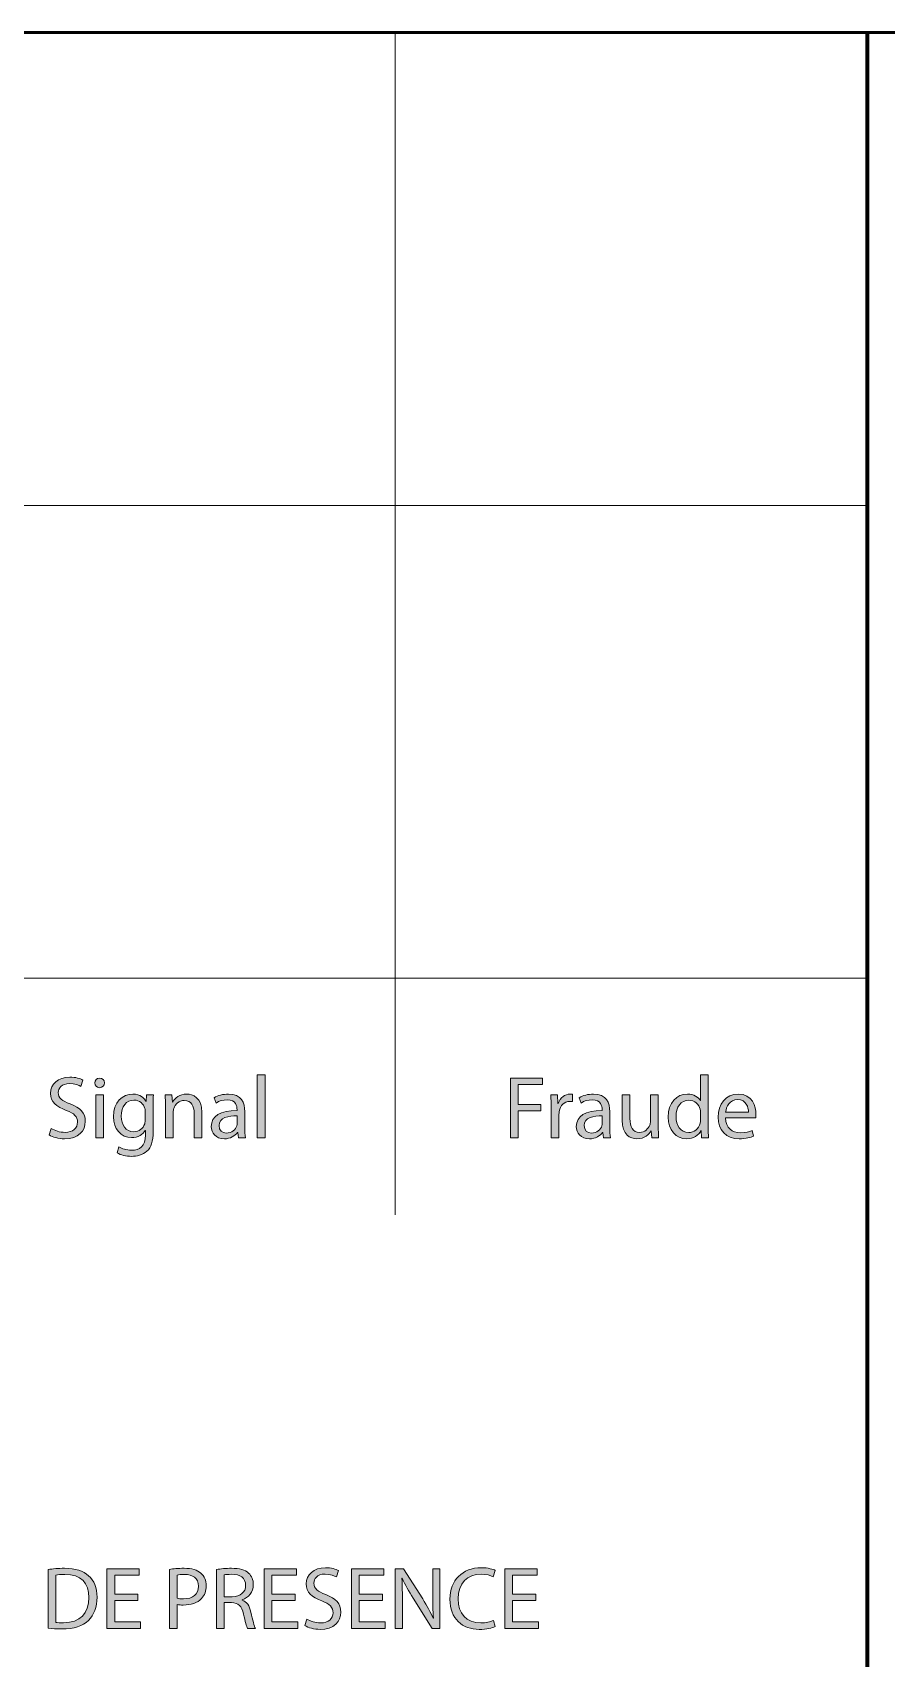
# Model space of a CAD drawing. Header units: inches. Extents: x 0 to 360, y -268 to 0.
# Drawn here: x 190.7 to 219.6, y -195 to -140 of the extents above; entities that cross this region are included whole.
import ezdxf

# ---------------------------------------------------------------- set-up
doc = ezdxf.new("R2010")
doc.units = ezdxf.units.IN
doc.header["$MEASUREMENT"] = 0
doc.linetypes.add('AI-Linetype-7', pattern=[8.519513, 4.259756, -4.259756])
doc.layers.add('Layer 1', color=7, linetype='Continuous')

# ---------------------------------------------------------------- blocks, each defined once
blk = doc.blocks.new('block 19')
at = {"layer": 'Layer 1', "color": 250, "linetype": 'AI-Linetype-7', "lineweight": 9}
blk.add_lwpolyline([(121.377, -140), (340.754, -140)], dxfattribs=at)
blk = doc.blocks.new('block 18')
at = {"layer": 'Layer 1'}
blk.add_blockref('block 19', (0, 0), dxfattribs=at)
blk = doc.blocks.new('block 29')
at = {"layer": 'Layer 1'}
h = blk.add_hatch(color=250, dxfattribs=at)
h.dxf.hatch_style = 2
edge = h.paths.add_edge_path()
edge.add_spline(control_points=[(191.367, -177.082), (191.484, -177.157), (191.652, -177.214), (191.832, -177.214), (192.099, -177.214), (192.255, -177.073), (192.255, -176.869), (192.255, -176.684), (192.147, -176.573), (191.874, -176.471), (191.544, -176.351), (191.34, -176.177), (191.34, -175.895), (191.34, -175.58), (191.601, -175.346), (191.994, -175.346), (192.198, -175.346), (192.351, -175.394), (192.438, -175.445), (192.438, -175.445), (192.366, -175.658), (192.366, -175.658), (192.303, -175.619), (192.168, -175.562), (191.985, -175.562), (191.71, -175.562), (191.604, -175.727), (191.604, -175.865), (191.604, -176.054), (191.727, -176.147), (192.006, -176.255), (192.348, -176.387), (192.518, -176.552), (192.518, -176.848), (192.518, -177.16), (192.291, -177.433), (191.814, -177.433), (191.619, -177.433), (191.406, -177.373), (191.298, -177.301), (191.298, -177.301), (191.367, -177.082), (191.367, -177.082)], knot_values=[0, 0, 0, 0, 1, 1, 1, 2, 2, 2, 3, 3, 3, 4, 4, 4, 5, 5, 5, 6, 6, 6, 7, 7, 7, 8, 8, 8, 9, 9, 9, 10, 10, 10, 11, 11, 11, 12, 12, 12, 13, 13, 13, 14, 14, 14, 14], degree=3, periodic=1)
h = blk.add_hatch(color=250, dxfattribs=at)
h.dxf.hatch_style = 2
edge = h.paths.add_edge_path()
edge.add_spline(control_points=[(193.163, -175.541), (193.163, -175.631), (193.101, -175.703), (192.996, -175.703), (192.9, -175.703), (192.837, -175.631), (192.837, -175.541), (192.837, -175.451), (192.903, -175.376), (193.001, -175.376), (193.098, -175.376), (193.163, -175.448), (193.163, -175.541)], knot_values=[0, 0, 0, 0, 1, 1, 1, 2, 2, 2, 3, 3, 3, 4, 4, 4, 4], degree=3, periodic=1)
h.paths.add_polyline_path([(192.87, -177.4), (192.87, -175.949), (193.134, -175.949), (193.134, -177.4)])
h = blk.add_hatch(color=250, dxfattribs=at)
h.dxf.hatch_style = 2
h.paths.add_polyline_path([(198.339, -175.271), (198.603, -175.271), (198.603, -177.4), (198.339, -177.4)])
h = blk.add_hatch(color=250, dxfattribs=at)
h.dxf.hatch_style = 2
edge = h.paths.add_edge_path()
edge.add_spline(control_points=[(194.813, -177.187), (194.813, -177.523), (194.744, -177.724), (194.606, -177.853), (194.462, -177.982), (194.258, -178.027), (194.075, -178.027), (193.901, -178.027), (193.709, -177.985), (193.593, -177.907), (193.593, -177.907), (193.658, -177.703), (193.658, -177.703), (193.754, -177.766), (193.904, -177.82), (194.084, -177.82), (194.354, -177.82), (194.552, -177.679), (194.552, -177.31), (194.552, -177.31), (194.552, -177.151), (194.552, -177.151), (194.552, -177.151), (194.546, -177.151), (194.546, -177.151), (194.468, -177.286), (194.309, -177.394), (194.084, -177.394), (193.724, -177.394), (193.467, -177.088), (193.467, -176.687), (193.467, -176.195), (193.787, -175.919), (194.123, -175.919), (194.375, -175.919), (194.51, -176.048), (194.576, -176.168), (194.576, -176.168), (194.582, -176.168), (194.582, -176.168), (194.582, -176.168), (194.591, -175.949), (194.591, -175.949), (194.591, -175.949), (194.825, -175.949), (194.825, -175.949), (194.816, -176.051), (194.813, -176.171), (194.813, -176.345), (194.813, -176.345), (194.813, -177.187), (194.813, -177.187)], knot_values=[0, 0, 0, 0, 1, 1, 1, 2, 2, 2, 3, 3, 3, 4, 4, 4, 5, 5, 5, 6, 6, 6, 7, 7, 7, 8, 8, 8, 9, 9, 9, 10, 10, 10, 11, 11, 11, 12, 12, 12, 13, 13, 13, 14, 14, 14, 15, 15, 15, 16, 16, 16, 17, 17, 17, 17], degree=3, periodic=1)
edge = h.paths.add_edge_path()
edge.add_spline(control_points=[(194.549, -176.522), (194.549, -176.477), (194.546, -176.438), (194.534, -176.405), (194.486, -176.249), (194.36, -176.123), (194.165, -176.123), (193.913, -176.123), (193.733, -176.336), (193.733, -176.672), (193.733, -176.956), (193.88, -177.193), (194.162, -177.193), (194.327, -177.193), (194.474, -177.091), (194.528, -176.923), (194.543, -176.878), (194.549, -176.827), (194.549, -176.782), (194.549, -176.782), (194.549, -176.522), (194.549, -176.522)], knot_values=[0, 0, 0, 0, 1, 1, 1, 2, 2, 2, 3, 3, 3, 4, 4, 4, 5, 5, 5, 6, 6, 6, 7, 7, 7, 7], degree=3, periodic=1)
h = blk.add_hatch(color=250, dxfattribs=at)
h.dxf.hatch_style = 2
edge = h.paths.add_edge_path()
edge.add_spline(control_points=[(195.23, -176.342), (195.23, -176.189), (195.226, -176.069), (195.217, -175.949), (195.217, -175.949), (195.452, -175.949), (195.452, -175.949), (195.452, -175.949), (195.467, -176.189), (195.467, -176.189), (195.467, -176.189), (195.472, -176.189), (195.472, -176.189), (195.545, -176.054), (195.712, -175.919), (195.953, -175.919), (196.153, -175.919), (196.465, -176.039), (196.465, -176.537), (196.465, -176.537), (196.465, -177.4), (196.465, -177.4), (196.465, -177.4), (196.201, -177.4), (196.201, -177.4), (196.201, -177.4), (196.201, -176.564), (196.201, -176.564), (196.201, -176.33), (196.114, -176.135), (195.865, -176.135), (195.694, -176.135), (195.559, -176.258), (195.512, -176.405), (195.499, -176.438), (195.494, -176.483), (195.494, -176.528), (195.494, -176.528), (195.494, -177.4), (195.494, -177.4), (195.494, -177.4), (195.23, -177.4), (195.23, -177.4), (195.23, -177.4), (195.23, -176.342), (195.23, -176.342)], knot_values=[0, 0, 0, 0, 1, 1, 1, 2, 2, 2, 3, 3, 3, 4, 4, 4, 5, 5, 5, 6, 6, 6, 7, 7, 7, 8, 8, 8, 9, 9, 9, 10, 10, 10, 11, 11, 11, 12, 12, 12, 13, 13, 13, 14, 14, 14, 15, 15, 15, 15], degree=3, periodic=1)
h = blk.add_hatch(color=250, dxfattribs=at)
h.dxf.hatch_style = 2
edge = h.paths.add_edge_path()
edge.add_spline(control_points=[(197.914, -177.052), (197.914, -177.178), (197.919, -177.301), (197.934, -177.4), (197.934, -177.4), (197.697, -177.4), (197.697, -177.4), (197.697, -177.4), (197.676, -177.217), (197.676, -177.217), (197.676, -177.217), (197.668, -177.217), (197.668, -177.217), (197.586, -177.331), (197.43, -177.433), (197.224, -177.433), (196.93, -177.433), (196.78, -177.226), (196.78, -177.016), (196.78, -176.666), (197.092, -176.474), (197.652, -176.477), (197.652, -176.477), (197.652, -176.447), (197.652, -176.447), (197.652, -176.33), (197.619, -176.111), (197.322, -176.114), (197.185, -176.114), (197.044, -176.153), (196.942, -176.222), (196.942, -176.222), (196.882, -176.045), (196.882, -176.045), (197.002, -175.97), (197.178, -175.919), (197.362, -175.919), (197.805, -175.919), (197.914, -176.222), (197.914, -176.51), (197.914, -176.51), (197.914, -177.052), (197.914, -177.052)], knot_values=[0, 0, 0, 0, 1, 1, 1, 2, 2, 2, 3, 3, 3, 4, 4, 4, 5, 5, 5, 6, 6, 6, 7, 7, 7, 8, 8, 8, 9, 9, 9, 10, 10, 10, 11, 11, 11, 12, 12, 12, 13, 13, 13, 14, 14, 14, 14], degree=3, periodic=1)
edge = h.paths.add_edge_path()
edge.add_spline(control_points=[(197.659, -176.66), (197.371, -176.654), (197.044, -176.705), (197.044, -176.986), (197.044, -177.16), (197.158, -177.238), (197.289, -177.238), (197.481, -177.238), (197.604, -177.118), (197.646, -176.995), (197.655, -176.965), (197.659, -176.935), (197.659, -176.912), (197.659, -176.912), (197.659, -176.66), (197.659, -176.66)], knot_values=[0, 0, 0, 0, 1, 1, 1, 2, 2, 2, 3, 3, 3, 4, 4, 4, 5, 5, 5, 5], degree=3, periodic=1)
at = {"layer": 'Layer 1', "lineweight": 0}
for points in [[(198.339, -175.271), (198.603, -175.271), (198.603, -177.4), (198.339, -177.4), (198.339, -175.271)], [(192.87, -177.4), (192.87, -175.949), (193.134, -175.949), (193.134, -177.4), (192.87, -177.4)]]:
    blk.add_lwpolyline(points, dxfattribs=at)
for points, knots in [([(191.367, -177.082), (191.484, -177.157), (191.652, -177.214), (191.832, -177.214), (192.099, -177.214), (192.255, -177.073), (192.255, -176.869), (192.255, -176.684), (192.147, -176.573), (191.874, -176.471), (191.544, -176.351), (191.34, -176.177), (191.34, -175.895), (191.34, -175.58), (191.601, -175.346), (191.994, -175.346), (192.198, -175.346), (192.351, -175.394), (192.438, -175.445), (192.438, -175.445), (192.366, -175.658), (192.366, -175.658), (192.303, -175.619), (192.168, -175.562), (191.985, -175.562), (191.71, -175.562), (191.604, -175.727), (191.604, -175.865), (191.604, -176.054), (191.727, -176.147), (192.006, -176.255), (192.348, -176.387), (192.518, -176.552), (192.518, -176.848), (192.518, -177.16), (192.291, -177.433), (191.814, -177.433), (191.619, -177.433), (191.406, -177.373), (191.298, -177.301), (191.298, -177.301), (191.367, -177.082), (191.367, -177.082)], [0, 0, 0, 0, 1, 1, 1, 2, 2, 2, 3, 3, 3, 4, 4, 4, 5, 5, 5, 6, 6, 6, 7, 7, 7, 8, 8, 8, 9, 9, 9, 10, 10, 10, 11, 11, 11, 12, 12, 12, 13, 13, 13, 14, 14, 14, 14]), ([(193.163, -175.541), (193.163, -175.631), (193.101, -175.703), (192.996, -175.703), (192.9, -175.703), (192.837, -175.631), (192.837, -175.541), (192.837, -175.451), (192.903, -175.376), (193.001, -175.376), (193.098, -175.376), (193.163, -175.448), (193.163, -175.541)], [0, 0, 0, 0, 1, 1, 1, 2, 2, 2, 3, 3, 3, 4, 4, 4, 4]), ([(194.813, -177.187), (194.813, -177.523), (194.744, -177.724), (194.606, -177.853), (194.462, -177.982), (194.258, -178.027), (194.075, -178.027), (193.901, -178.027), (193.709, -177.985), (193.593, -177.907), (193.593, -177.907), (193.658, -177.703), (193.658, -177.703), (193.754, -177.766), (193.904, -177.82), (194.084, -177.82), (194.354, -177.82), (194.552, -177.679), (194.552, -177.31), (194.552, -177.31), (194.552, -177.151), (194.552, -177.151), (194.552, -177.151), (194.546, -177.151), (194.546, -177.151), (194.468, -177.286), (194.309, -177.394), (194.084, -177.394), (193.724, -177.394), (193.467, -177.088), (193.467, -176.687), (193.467, -176.195), (193.787, -175.919), (194.123, -175.919), (194.375, -175.919), (194.51, -176.048), (194.576, -176.168), (194.576, -176.168), (194.582, -176.168), (194.582, -176.168), (194.582, -176.168), (194.591, -175.949), (194.591, -175.949), (194.591, -175.949), (194.825, -175.949), (194.825, -175.949), (194.816, -176.051), (194.813, -176.171), (194.813, -176.345), (194.813, -176.345), (194.813, -177.187), (194.813, -177.187)], [0, 0, 0, 0, 1, 1, 1, 2, 2, 2, 3, 3, 3, 4, 4, 4, 5, 5, 5, 6, 6, 6, 7, 7, 7, 8, 8, 8, 9, 9, 9, 10, 10, 10, 11, 11, 11, 12, 12, 12, 13, 13, 13, 14, 14, 14, 15, 15, 15, 16, 16, 16, 17, 17, 17, 17]), ([(195.23, -176.342), (195.23, -176.189), (195.226, -176.069), (195.217, -175.949), (195.217, -175.949), (195.452, -175.949), (195.452, -175.949), (195.452, -175.949), (195.467, -176.189), (195.467, -176.189), (195.467, -176.189), (195.472, -176.189), (195.472, -176.189), (195.545, -176.054), (195.712, -175.919), (195.953, -175.919), (196.153, -175.919), (196.465, -176.039), (196.465, -176.537), (196.465, -176.537), (196.465, -177.4), (196.465, -177.4), (196.465, -177.4), (196.201, -177.4), (196.201, -177.4), (196.201, -177.4), (196.201, -176.564), (196.201, -176.564), (196.201, -176.33), (196.114, -176.135), (195.865, -176.135), (195.694, -176.135), (195.559, -176.258), (195.512, -176.405), (195.499, -176.438), (195.494, -176.483), (195.494, -176.528), (195.494, -176.528), (195.494, -177.4), (195.494, -177.4), (195.494, -177.4), (195.23, -177.4), (195.23, -177.4), (195.23, -177.4), (195.23, -176.342), (195.23, -176.342)], [0, 0, 0, 0, 1, 1, 1, 2, 2, 2, 3, 3, 3, 4, 4, 4, 5, 5, 5, 6, 6, 6, 7, 7, 7, 8, 8, 8, 9, 9, 9, 10, 10, 10, 11, 11, 11, 12, 12, 12, 13, 13, 13, 14, 14, 14, 15, 15, 15, 15]), ([(197.914, -177.052), (197.914, -177.178), (197.919, -177.301), (197.934, -177.4), (197.934, -177.4), (197.697, -177.4), (197.697, -177.4), (197.697, -177.4), (197.676, -177.217), (197.676, -177.217), (197.676, -177.217), (197.668, -177.217), (197.668, -177.217), (197.586, -177.331), (197.43, -177.433), (197.224, -177.433), (196.93, -177.433), (196.78, -177.226), (196.78, -177.016), (196.78, -176.666), (197.092, -176.474), (197.652, -176.477), (197.652, -176.477), (197.652, -176.447), (197.652, -176.447), (197.652, -176.33), (197.619, -176.111), (197.322, -176.114), (197.185, -176.114), (197.044, -176.153), (196.942, -176.222), (196.942, -176.222), (196.882, -176.045), (196.882, -176.045), (197.002, -175.97), (197.178, -175.919), (197.362, -175.919), (197.805, -175.919), (197.914, -176.222), (197.914, -176.51), (197.914, -176.51), (197.914, -177.052), (197.914, -177.052)], [0, 0, 0, 0, 1, 1, 1, 2, 2, 2, 3, 3, 3, 4, 4, 4, 5, 5, 5, 6, 6, 6, 7, 7, 7, 8, 8, 8, 9, 9, 9, 10, 10, 10, 11, 11, 11, 12, 12, 12, 13, 13, 13, 14, 14, 14, 14]), ([(194.549, -176.522), (194.549, -176.477), (194.546, -176.438), (194.534, -176.405), (194.486, -176.249), (194.36, -176.123), (194.165, -176.123), (193.913, -176.123), (193.733, -176.336), (193.733, -176.672), (193.733, -176.956), (193.88, -177.193), (194.162, -177.193), (194.327, -177.193), (194.474, -177.091), (194.528, -176.923), (194.543, -176.878), (194.549, -176.827), (194.549, -176.782), (194.549, -176.782), (194.549, -176.522), (194.549, -176.522)], [0, 0, 0, 0, 1, 1, 1, 2, 2, 2, 3, 3, 3, 4, 4, 4, 5, 5, 5, 6, 6, 6, 7, 7, 7, 7]), ([(197.659, -176.66), (197.371, -176.654), (197.044, -176.705), (197.044, -176.986), (197.044, -177.16), (197.158, -177.238), (197.289, -177.238), (197.481, -177.238), (197.604, -177.118), (197.646, -176.995), (197.655, -176.965), (197.659, -176.935), (197.659, -176.912), (197.659, -176.912), (197.659, -176.66), (197.659, -176.66)], [0, 0, 0, 0, 1, 1, 1, 2, 2, 2, 3, 3, 3, 4, 4, 4, 5, 5, 5, 5])]:
    blk.add_open_spline(points, degree=3, knots=knots, dxfattribs=at)
blk = doc.blocks.new('block 32')
at = {"layer": 'Layer 1'}
h = blk.add_hatch(color=250, dxfattribs=at)
h.dxf.hatch_style = 2
h.paths.add_polyline_path([(206.906, -175.379), (207.994, -175.379), (207.994, -175.598), (207.17, -175.598), (207.17, -176.27), (207.931, -176.27), (207.931, -176.486), (207.17, -176.486), (207.17, -177.4), (206.906, -177.4)])
h = blk.add_hatch(color=250, dxfattribs=at)
h.dxf.hatch_style = 2
edge = h.paths.add_edge_path()
edge.add_spline(control_points=[(213.596, -175.271), (213.596, -175.271), (213.596, -177.025), (213.596, -177.025), (213.596, -177.154), (213.602, -177.301), (213.608, -177.4), (213.608, -177.4), (213.374, -177.4), (213.374, -177.4), (213.374, -177.4), (213.362, -177.148), (213.362, -177.148), (213.362, -177.148), (213.353, -177.148), (213.353, -177.148), (213.275, -177.31), (213.101, -177.433), (212.864, -177.433), (212.513, -177.433), (212.24, -177.136), (212.24, -176.696), (212.238, -176.213), (212.54, -175.919), (212.891, -175.919), (213.116, -175.919), (213.263, -176.024), (213.329, -176.138), (213.329, -176.138), (213.335, -176.138), (213.335, -176.138), (213.335, -176.138), (213.335, -175.271), (213.335, -175.271), (213.335, -175.271), (213.596, -175.271), (213.596, -175.271)], knot_values=[0, 0, 0, 0, 1, 1, 1, 2, 2, 2, 3, 3, 3, 4, 4, 4, 5, 5, 5, 6, 6, 6, 7, 7, 7, 8, 8, 8, 9, 9, 9, 10, 10, 10, 11, 11, 11, 12, 12, 12, 12], degree=3, periodic=1)
edge = h.paths.add_edge_path()
edge.add_spline(control_points=[(213.335, -176.54), (213.335, -176.507), (213.332, -176.462), (213.323, -176.429), (213.284, -176.264), (213.14, -176.126), (212.942, -176.126), (212.67, -176.126), (212.508, -176.366), (212.508, -176.684), (212.508, -176.977), (212.654, -177.22), (212.936, -177.22), (213.113, -177.22), (213.275, -177.1), (213.323, -176.905), (213.332, -176.869), (213.335, -176.833), (213.335, -176.792), (213.335, -176.792), (213.335, -176.54), (213.335, -176.54)], knot_values=[0, 0, 0, 0, 1, 1, 1, 2, 2, 2, 3, 3, 3, 4, 4, 4, 5, 5, 5, 6, 6, 6, 7, 7, 7, 7], degree=3, periodic=1)
h = blk.add_hatch(color=250, dxfattribs=at)
h.dxf.hatch_style = 2
edge = h.paths.add_edge_path()
edge.add_spline(control_points=[(208.283, -176.402), (208.283, -176.231), (208.279, -176.084), (208.27, -175.949), (208.27, -175.949), (208.501, -175.949), (208.501, -175.949), (208.501, -175.949), (208.513, -176.237), (208.513, -176.237), (208.513, -176.237), (208.522, -176.237), (208.522, -176.237), (208.588, -176.042), (208.75, -175.919), (208.927, -175.919), (208.954, -175.919), (208.975, -175.922), (208.999, -175.925), (208.999, -175.925), (208.999, -176.174), (208.999, -176.174), (208.972, -176.168), (208.945, -176.168), (208.909, -176.168), (208.723, -176.168), (208.591, -176.306), (208.555, -176.504), (208.549, -176.54), (208.546, -176.585), (208.546, -176.627), (208.546, -176.627), (208.546, -177.4), (208.546, -177.4), (208.546, -177.4), (208.283, -177.4), (208.283, -177.4), (208.283, -177.4), (208.283, -176.402), (208.283, -176.402)], knot_values=[0, 0, 0, 0, 1, 1, 1, 2, 2, 2, 3, 3, 3, 4, 4, 4, 5, 5, 5, 6, 6, 6, 7, 7, 7, 8, 8, 8, 9, 9, 9, 10, 10, 10, 11, 11, 11, 12, 12, 12, 13, 13, 13, 13], degree=3, periodic=1)
h = blk.add_hatch(color=250, dxfattribs=at)
h.dxf.hatch_style = 2
edge = h.paths.add_edge_path()
edge.add_spline(control_points=[(210.267, -177.052), (210.267, -177.178), (210.273, -177.301), (210.288, -177.4), (210.288, -177.4), (210.051, -177.4), (210.051, -177.4), (210.051, -177.4), (210.031, -177.217), (210.031, -177.217), (210.031, -177.217), (210.021, -177.217), (210.021, -177.217), (209.94, -177.331), (209.785, -177.433), (209.577, -177.433), (209.284, -177.433), (209.133, -177.226), (209.133, -177.016), (209.133, -176.666), (209.446, -176.474), (210.006, -176.477), (210.006, -176.477), (210.006, -176.447), (210.006, -176.447), (210.006, -176.33), (209.973, -176.111), (209.676, -176.114), (209.539, -176.114), (209.397, -176.153), (209.295, -176.222), (209.295, -176.222), (209.235, -176.045), (209.235, -176.045), (209.355, -175.97), (209.532, -175.919), (209.716, -175.919), (210.159, -175.919), (210.267, -176.222), (210.267, -176.51), (210.267, -176.51), (210.267, -177.052), (210.267, -177.052)], knot_values=[0, 0, 0, 0, 1, 1, 1, 2, 2, 2, 3, 3, 3, 4, 4, 4, 5, 5, 5, 6, 6, 6, 7, 7, 7, 8, 8, 8, 9, 9, 9, 10, 10, 10, 11, 11, 11, 12, 12, 12, 13, 13, 13, 14, 14, 14, 14], degree=3, periodic=1)
edge = h.paths.add_edge_path()
edge.add_spline(control_points=[(210.012, -176.66), (209.725, -176.654), (209.397, -176.705), (209.397, -176.986), (209.397, -177.16), (209.512, -177.238), (209.643, -177.238), (209.836, -177.238), (209.958, -177.118), (210, -176.995), (210.009, -176.965), (210.012, -176.935), (210.012, -176.912), (210.012, -176.912), (210.012, -176.66), (210.012, -176.66)], knot_values=[0, 0, 0, 0, 1, 1, 1, 2, 2, 2, 3, 3, 3, 4, 4, 4, 5, 5, 5, 5], degree=3, periodic=1)
h = blk.add_hatch(color=250, dxfattribs=at)
h.dxf.hatch_style = 2
edge = h.paths.add_edge_path()
edge.add_spline(control_points=[(211.907, -177.001), (211.907, -177.154), (211.91, -177.286), (211.919, -177.4), (211.919, -177.4), (211.686, -177.4), (211.686, -177.4), (211.686, -177.4), (211.67, -177.163), (211.67, -177.163), (211.67, -177.163), (211.664, -177.163), (211.664, -177.163), (211.599, -177.28), (211.442, -177.433), (211.185, -177.433), (210.957, -177.433), (210.684, -177.304), (210.684, -176.797), (210.684, -176.797), (210.684, -175.949), (210.684, -175.949), (210.684, -175.949), (210.948, -175.949), (210.948, -175.949), (210.948, -175.949), (210.948, -176.75), (210.948, -176.75), (210.948, -177.025), (211.035, -177.214), (211.272, -177.214), (211.449, -177.214), (211.572, -177.091), (211.619, -176.971), (211.635, -176.935), (211.644, -176.888), (211.644, -176.837), (211.644, -176.837), (211.644, -175.949), (211.644, -175.949), (211.644, -175.949), (211.907, -175.949), (211.907, -175.949), (211.907, -175.949), (211.907, -177.001), (211.907, -177.001)], knot_values=[0, 0, 0, 0, 1, 1, 1, 2, 2, 2, 3, 3, 3, 4, 4, 4, 5, 5, 5, 6, 6, 6, 7, 7, 7, 8, 8, 8, 9, 9, 9, 10, 10, 10, 11, 11, 11, 12, 12, 12, 13, 13, 13, 14, 14, 14, 15, 15, 15, 15], degree=3, periodic=1)
h = blk.add_hatch(color=250, dxfattribs=at)
h.dxf.hatch_style = 2
edge = h.paths.add_edge_path()
edge.add_spline(control_points=[(214.183, -176.723), (214.19, -177.079), (214.414, -177.226), (214.681, -177.226), (214.87, -177.226), (214.987, -177.193), (215.083, -177.151), (215.083, -177.151), (215.131, -177.34), (215.131, -177.34), (215.038, -177.382), (214.876, -177.433), (214.645, -177.433), (214.198, -177.433), (213.932, -177.136), (213.932, -176.699), (213.932, -176.261), (214.19, -175.919), (214.613, -175.919), (215.089, -175.919), (215.212, -176.333), (215.212, -176.6), (215.212, -176.654), (215.209, -176.693), (215.203, -176.723), (215.203, -176.723), (214.183, -176.723), (214.183, -176.723)], knot_values=[0, 0, 0, 0, 1, 1, 1, 2, 2, 2, 3, 3, 3, 4, 4, 4, 5, 5, 5, 6, 6, 6, 7, 7, 7, 8, 8, 8, 9, 9, 9, 9], degree=3, periodic=1)
edge = h.paths.add_edge_path()
edge.add_spline(control_points=[(214.957, -176.534), (214.96, -176.369), (214.888, -176.108), (214.591, -176.108), (214.321, -176.108), (214.207, -176.351), (214.187, -176.534), (214.187, -176.534), (214.957, -176.534), (214.957, -176.534)], knot_values=[0, 0, 0, 0, 1, 1, 1, 2, 2, 2, 3, 3, 3, 3], degree=3, periodic=1)
at = {"layer": 'Layer 1', "lineweight": 0}
blk.add_lwpolyline([(206.906, -175.379), (207.994, -175.379), (207.994, -175.598), (207.17, -175.598), (207.17, -176.27), (207.931, -176.27), (207.931, -176.486), (207.17, -176.486), (207.17, -177.4), (206.906, -177.4), (206.906, -175.379)], dxfattribs=at)
for points, knots in [([(213.596, -175.271), (213.596, -175.271), (213.596, -177.025), (213.596, -177.025), (213.596, -177.154), (213.602, -177.301), (213.608, -177.4), (213.608, -177.4), (213.374, -177.4), (213.374, -177.4), (213.374, -177.4), (213.362, -177.148), (213.362, -177.148), (213.362, -177.148), (213.353, -177.148), (213.353, -177.148), (213.275, -177.31), (213.101, -177.433), (212.864, -177.433), (212.513, -177.433), (212.24, -177.136), (212.24, -176.696), (212.238, -176.213), (212.54, -175.919), (212.891, -175.919), (213.116, -175.919), (213.263, -176.024), (213.329, -176.138), (213.329, -176.138), (213.335, -176.138), (213.335, -176.138), (213.335, -176.138), (213.335, -175.271), (213.335, -175.271), (213.335, -175.271), (213.596, -175.271), (213.596, -175.271)], [0, 0, 0, 0, 1, 1, 1, 2, 2, 2, 3, 3, 3, 4, 4, 4, 5, 5, 5, 6, 6, 6, 7, 7, 7, 8, 8, 8, 9, 9, 9, 10, 10, 10, 11, 11, 11, 12, 12, 12, 12]), ([(208.283, -176.402), (208.283, -176.231), (208.279, -176.084), (208.27, -175.949), (208.27, -175.949), (208.501, -175.949), (208.501, -175.949), (208.501, -175.949), (208.513, -176.237), (208.513, -176.237), (208.513, -176.237), (208.522, -176.237), (208.522, -176.237), (208.588, -176.042), (208.75, -175.919), (208.927, -175.919), (208.954, -175.919), (208.975, -175.922), (208.999, -175.925), (208.999, -175.925), (208.999, -176.174), (208.999, -176.174), (208.972, -176.168), (208.945, -176.168), (208.909, -176.168), (208.723, -176.168), (208.591, -176.306), (208.555, -176.504), (208.549, -176.54), (208.546, -176.585), (208.546, -176.627), (208.546, -176.627), (208.546, -177.4), (208.546, -177.4), (208.546, -177.4), (208.283, -177.4), (208.283, -177.4), (208.283, -177.4), (208.283, -176.402), (208.283, -176.402)], [0, 0, 0, 0, 1, 1, 1, 2, 2, 2, 3, 3, 3, 4, 4, 4, 5, 5, 5, 6, 6, 6, 7, 7, 7, 8, 8, 8, 9, 9, 9, 10, 10, 10, 11, 11, 11, 12, 12, 12, 13, 13, 13, 13]), ([(210.267, -177.052), (210.267, -177.178), (210.273, -177.301), (210.288, -177.4), (210.288, -177.4), (210.051, -177.4), (210.051, -177.4), (210.051, -177.4), (210.031, -177.217), (210.031, -177.217), (210.031, -177.217), (210.021, -177.217), (210.021, -177.217), (209.94, -177.331), (209.785, -177.433), (209.577, -177.433), (209.284, -177.433), (209.133, -177.226), (209.133, -177.016), (209.133, -176.666), (209.446, -176.474), (210.006, -176.477), (210.006, -176.477), (210.006, -176.447), (210.006, -176.447), (210.006, -176.33), (209.973, -176.111), (209.676, -176.114), (209.539, -176.114), (209.397, -176.153), (209.295, -176.222), (209.295, -176.222), (209.235, -176.045), (209.235, -176.045), (209.355, -175.97), (209.532, -175.919), (209.716, -175.919), (210.159, -175.919), (210.267, -176.222), (210.267, -176.51), (210.267, -176.51), (210.267, -177.052), (210.267, -177.052)], [0, 0, 0, 0, 1, 1, 1, 2, 2, 2, 3, 3, 3, 4, 4, 4, 5, 5, 5, 6, 6, 6, 7, 7, 7, 8, 8, 8, 9, 9, 9, 10, 10, 10, 11, 11, 11, 12, 12, 12, 13, 13, 13, 14, 14, 14, 14]), ([(211.907, -177.001), (211.907, -177.154), (211.91, -177.286), (211.919, -177.4), (211.919, -177.4), (211.686, -177.4), (211.686, -177.4), (211.686, -177.4), (211.67, -177.163), (211.67, -177.163), (211.67, -177.163), (211.664, -177.163), (211.664, -177.163), (211.599, -177.28), (211.442, -177.433), (211.185, -177.433), (210.957, -177.433), (210.684, -177.304), (210.684, -176.797), (210.684, -176.797), (210.684, -175.949), (210.684, -175.949), (210.684, -175.949), (210.948, -175.949), (210.948, -175.949), (210.948, -175.949), (210.948, -176.75), (210.948, -176.75), (210.948, -177.025), (211.035, -177.214), (211.272, -177.214), (211.449, -177.214), (211.572, -177.091), (211.619, -176.971), (211.635, -176.935), (211.644, -176.888), (211.644, -176.837), (211.644, -176.837), (211.644, -175.949), (211.644, -175.949), (211.644, -175.949), (211.907, -175.949), (211.907, -175.949), (211.907, -175.949), (211.907, -177.001), (211.907, -177.001)], [0, 0, 0, 0, 1, 1, 1, 2, 2, 2, 3, 3, 3, 4, 4, 4, 5, 5, 5, 6, 6, 6, 7, 7, 7, 8, 8, 8, 9, 9, 9, 10, 10, 10, 11, 11, 11, 12, 12, 12, 13, 13, 13, 14, 14, 14, 15, 15, 15, 15]), ([(214.183, -176.723), (214.19, -177.079), (214.414, -177.226), (214.681, -177.226), (214.87, -177.226), (214.987, -177.193), (215.083, -177.151), (215.083, -177.151), (215.131, -177.34), (215.131, -177.34), (215.038, -177.382), (214.876, -177.433), (214.645, -177.433), (214.198, -177.433), (213.932, -177.136), (213.932, -176.699), (213.932, -176.261), (214.19, -175.919), (214.613, -175.919), (215.089, -175.919), (215.212, -176.333), (215.212, -176.6), (215.212, -176.654), (215.209, -176.693), (215.203, -176.723), (215.203, -176.723), (214.183, -176.723), (214.183, -176.723)], [0, 0, 0, 0, 1, 1, 1, 2, 2, 2, 3, 3, 3, 4, 4, 4, 5, 5, 5, 6, 6, 6, 7, 7, 7, 8, 8, 8, 9, 9, 9, 9]), ([(213.335, -176.54), (213.335, -176.507), (213.332, -176.462), (213.323, -176.429), (213.284, -176.264), (213.14, -176.126), (212.942, -176.126), (212.67, -176.126), (212.508, -176.366), (212.508, -176.684), (212.508, -176.977), (212.654, -177.22), (212.936, -177.22), (213.113, -177.22), (213.275, -177.1), (213.323, -176.905), (213.332, -176.869), (213.335, -176.833), (213.335, -176.792), (213.335, -176.792), (213.335, -176.54), (213.335, -176.54)], [0, 0, 0, 0, 1, 1, 1, 2, 2, 2, 3, 3, 3, 4, 4, 4, 5, 5, 5, 6, 6, 6, 7, 7, 7, 7]), ([(214.957, -176.534), (214.96, -176.369), (214.888, -176.108), (214.591, -176.108), (214.321, -176.108), (214.207, -176.351), (214.187, -176.534), (214.187, -176.534), (214.957, -176.534), (214.957, -176.534)], [0, 0, 0, 0, 1, 1, 1, 2, 2, 2, 3, 3, 3, 3]), ([(210.012, -176.66), (209.725, -176.654), (209.397, -176.705), (209.397, -176.986), (209.397, -177.16), (209.512, -177.238), (209.643, -177.238), (209.836, -177.238), (209.958, -177.118), (210, -176.995), (210.009, -176.965), (210.012, -176.935), (210.012, -176.912), (210.012, -176.912), (210.012, -176.66), (210.012, -176.66)], [0, 0, 0, 0, 1, 1, 1, 2, 2, 2, 3, 3, 3, 4, 4, 4, 5, 5, 5, 5])]:
    blk.add_open_spline(points, degree=3, knots=knots, dxfattribs=at)
blk = doc.blocks.new('block 35')
at = {"layer": 'Layer 1'}
h = blk.add_hatch(color=250, dxfattribs=at)
h.dxf.hatch_style = 2
edge = h.paths.add_edge_path()
edge.add_spline(control_points=[(191.257, -192.009), (191.415, -191.983), (191.605, -191.964), (191.812, -191.964), (192.186, -191.964), (192.453, -192.054), (192.63, -192.216), (192.813, -192.381), (192.918, -192.615), (192.918, -192.942), (192.918, -193.272), (192.813, -193.542), (192.627, -193.727), (192.435, -193.916), (192.123, -194.018), (191.73, -194.018), (191.541, -194.018), (191.388, -194.009), (191.257, -193.994), (191.257, -193.994), (191.257, -192.009), (191.257, -192.009)], knot_values=[0, 0, 0, 0, 1, 1, 1, 2, 2, 2, 3, 3, 3, 4, 4, 4, 5, 5, 5, 6, 6, 6, 7, 7, 7, 7], degree=3, periodic=1)
edge = h.paths.add_edge_path()
edge.add_spline(control_points=[(191.517, -193.796), (191.583, -193.805), (191.679, -193.808), (191.781, -193.808), (192.342, -193.808), (192.642, -193.496), (192.642, -192.951), (192.645, -192.474), (192.375, -192.171), (191.823, -192.171), (191.688, -192.171), (191.587, -192.183), (191.517, -192.198), (191.517, -192.198), (191.517, -193.796), (191.517, -193.796)], knot_values=[0, 0, 0, 0, 1, 1, 1, 2, 2, 2, 3, 3, 3, 4, 4, 4, 5, 5, 5, 5], degree=3, periodic=1)
h = blk.add_hatch(color=250, dxfattribs=at)
h.dxf.hatch_style = 2
h.paths.add_polyline_path([(194.297, -193.053), (193.515, -193.053), (193.515, -193.781), (194.39, -193.781), (194.39, -194), (193.251, -194), (193.251, -191.979), (194.345, -191.979), (194.345, -192.198), (193.515, -192.198), (193.515, -192.837), (194.297, -192.837)])
h = blk.add_hatch(color=250, dxfattribs=at)
h.dxf.hatch_style = 2
edge = h.paths.add_edge_path()
edge.add_spline(control_points=[(195.365, -192.003), (195.491, -191.983), (195.656, -191.964), (195.866, -191.964), (196.123, -191.964), (196.312, -192.024), (196.432, -192.132), (196.54, -192.228), (196.609, -192.375), (196.609, -192.555), (196.609, -192.738), (196.555, -192.882), (196.453, -192.987), (196.312, -193.134), (196.09, -193.209), (195.835, -193.209), (195.758, -193.209), (195.685, -193.206), (195.625, -193.19), (195.625, -193.19), (195.625, -194), (195.625, -194), (195.625, -194), (195.365, -194), (195.365, -194), (195.365, -194), (195.365, -192.003), (195.365, -192.003)], knot_values=[0, 0, 0, 0, 1, 1, 1, 2, 2, 2, 3, 3, 3, 4, 4, 4, 5, 5, 5, 6, 6, 6, 7, 7, 7, 8, 8, 8, 9, 9, 9, 9], degree=3, periodic=1)
edge = h.paths.add_edge_path()
edge.add_spline(control_points=[(195.625, -192.978), (195.682, -192.993), (195.755, -192.999), (195.842, -192.999), (196.157, -192.999), (196.348, -192.843), (196.348, -192.57), (196.348, -192.3), (196.157, -192.171), (195.871, -192.171), (195.758, -192.171), (195.671, -192.18), (195.625, -192.192), (195.625, -192.192), (195.625, -192.978), (195.625, -192.978)], knot_values=[0, 0, 0, 0, 1, 1, 1, 2, 2, 2, 3, 3, 3, 4, 4, 4, 5, 5, 5, 5], degree=3, periodic=1)
h = blk.add_hatch(color=250, dxfattribs=at)
h.dxf.hatch_style = 2
edge = h.paths.add_edge_path()
edge.add_spline(control_points=[(196.96, -192.006), (197.092, -191.983), (197.284, -191.964), (197.461, -191.964), (197.74, -191.964), (197.922, -192.018), (198.045, -192.129), (198.144, -192.219), (198.204, -192.357), (198.204, -192.516), (198.204, -192.78), (198.036, -192.957), (197.827, -193.029), (197.827, -193.029), (197.827, -193.038), (197.827, -193.038), (197.98, -193.092), (198.073, -193.236), (198.12, -193.445), (198.186, -193.727), (198.235, -193.922), (198.276, -194), (198.276, -194), (198.007, -194), (198.007, -194), (197.973, -193.94), (197.929, -193.769), (197.874, -193.518), (197.814, -193.239), (197.703, -193.134), (197.467, -193.125), (197.467, -193.125), (197.221, -193.125), (197.221, -193.125), (197.221, -193.125), (197.221, -194), (197.221, -194), (197.221, -194), (196.96, -194), (196.96, -194), (196.96, -194), (196.96, -192.006), (196.96, -192.006)], knot_values=[0, 0, 0, 0, 1, 1, 1, 2, 2, 2, 3, 3, 3, 4, 4, 4, 5, 5, 5, 6, 6, 6, 7, 7, 7, 8, 8, 8, 9, 9, 9, 10, 10, 10, 11, 11, 11, 12, 12, 12, 13, 13, 13, 14, 14, 14, 14], degree=3, periodic=1)
edge = h.paths.add_edge_path()
edge.add_spline(control_points=[(197.221, -192.927), (197.221, -192.927), (197.488, -192.927), (197.488, -192.927), (197.767, -192.927), (197.943, -192.774), (197.943, -192.543), (197.943, -192.282), (197.754, -192.168), (197.479, -192.168), (197.353, -192.168), (197.266, -192.177), (197.221, -192.189), (197.221, -192.189), (197.221, -192.927), (197.221, -192.927)], knot_values=[0, 0, 0, 0, 1, 1, 1, 2, 2, 2, 3, 3, 3, 4, 4, 4, 5, 5, 5, 5], degree=3, periodic=1)
h = blk.add_hatch(color=250, dxfattribs=at)
h.dxf.hatch_style = 2
h.paths.add_polyline_path([(199.617, -193.053), (198.834, -193.053), (198.834, -193.781), (199.71, -193.781), (199.71, -194), (198.57, -194), (198.57, -191.979), (199.664, -191.979), (199.664, -192.198), (198.834, -192.198), (198.834, -192.837), (199.617, -192.837)])
h = blk.add_hatch(color=250, dxfattribs=at)
h.dxf.hatch_style = 2
edge = h.paths.add_edge_path()
edge.add_spline(control_points=[(200.016, -193.682), (200.132, -193.758), (200.3, -193.814), (200.48, -193.814), (200.747, -193.814), (200.903, -193.673), (200.903, -193.47), (200.903, -193.283), (200.795, -193.173), (200.522, -193.071), (200.192, -192.951), (199.989, -192.777), (199.989, -192.495), (199.989, -192.18), (200.249, -191.946), (200.642, -191.946), (200.846, -191.946), (200.999, -191.994), (201.086, -192.045), (201.086, -192.045), (201.014, -192.258), (201.014, -192.258), (200.951, -192.219), (200.816, -192.162), (200.633, -192.162), (200.357, -192.162), (200.253, -192.327), (200.253, -192.465), (200.253, -192.654), (200.375, -192.747), (200.654, -192.855), (200.996, -192.987), (201.167, -193.152), (201.167, -193.448), (201.167, -193.76), (200.939, -194.033), (200.462, -194.033), (200.267, -194.033), (200.054, -193.973), (199.947, -193.902), (199.947, -193.902), (200.016, -193.682), (200.016, -193.682)], knot_values=[0, 0, 0, 0, 1, 1, 1, 2, 2, 2, 3, 3, 3, 4, 4, 4, 5, 5, 5, 6, 6, 6, 7, 7, 7, 8, 8, 8, 9, 9, 9, 10, 10, 10, 11, 11, 11, 12, 12, 12, 13, 13, 13, 14, 14, 14, 14], degree=3, periodic=1)
h = blk.add_hatch(color=250, dxfattribs=at)
h.dxf.hatch_style = 2
h.paths.add_polyline_path([(202.57, -193.053), (201.788, -193.053), (201.788, -193.781), (202.663, -193.781), (202.663, -194), (201.524, -194), (201.524, -191.979), (202.618, -191.979), (202.618, -192.198), (201.788, -192.198), (201.788, -192.837), (202.57, -192.837)])
h = blk.add_hatch(color=250, dxfattribs=at)
h.dxf.hatch_style = 2
edge = h.paths.add_edge_path()
edge.add_spline(control_points=[(203.002, -194), (203.002, -194), (203.002, -191.979), (203.002, -191.979), (203.002, -191.979), (203.29, -191.979), (203.29, -191.979), (203.29, -191.979), (203.935, -193.002), (203.935, -193.002), (204.082, -193.239), (204.201, -193.452), (204.295, -193.658), (204.295, -193.658), (204.303, -193.656), (204.303, -193.656), (204.279, -193.385), (204.273, -193.139), (204.273, -192.825), (204.273, -192.825), (204.273, -191.979), (204.273, -191.979), (204.273, -191.979), (204.519, -191.979), (204.519, -191.979), (204.519, -191.979), (204.519, -194), (204.519, -194), (204.519, -194), (204.255, -194), (204.255, -194), (204.255, -194), (203.614, -192.975), (203.614, -192.975), (203.473, -192.75), (203.338, -192.519), (203.239, -192.3), (203.239, -192.3), (203.23, -192.303), (203.23, -192.303), (203.245, -192.558), (203.248, -192.801), (203.248, -193.137), (203.248, -193.137), (203.248, -194), (203.248, -194), (203.248, -194), (203.002, -194), (203.002, -194)], knot_values=[0, 0, 0, 0, 1, 1, 1, 2, 2, 2, 3, 3, 3, 4, 4, 4, 5, 5, 5, 6, 6, 6, 7, 7, 7, 8, 8, 8, 9, 9, 9, 10, 10, 10, 11, 11, 11, 12, 12, 12, 13, 13, 13, 14, 14, 14, 15, 15, 15, 16, 16, 16, 16], degree=3, periodic=1)
h = blk.add_hatch(color=250, dxfattribs=at)
h.dxf.hatch_style = 2
edge = h.paths.add_edge_path()
edge.add_spline(control_points=[(206.384, -193.937), (206.291, -193.985), (206.096, -194.033), (205.851, -194.033), (205.281, -194.033), (204.855, -193.673), (204.855, -193.008), (204.855, -192.372), (205.284, -191.946), (205.911, -191.946), (206.16, -191.946), (206.322, -192.001), (206.391, -192.036), (206.391, -192.036), (206.324, -192.249), (206.324, -192.249), (206.229, -192.201), (206.087, -192.165), (205.92, -192.165), (205.446, -192.165), (205.131, -192.468), (205.131, -192.999), (205.131, -193.496), (205.416, -193.811), (205.905, -193.811), (206.067, -193.811), (206.229, -193.778), (206.333, -193.727), (206.333, -193.727), (206.384, -193.937), (206.384, -193.937)], knot_values=[0, 0, 0, 0, 1, 1, 1, 2, 2, 2, 3, 3, 3, 4, 4, 4, 5, 5, 5, 6, 6, 6, 7, 7, 7, 8, 8, 8, 9, 9, 9, 10, 10, 10, 10], degree=3, periodic=1)
h = blk.add_hatch(color=250, dxfattribs=at)
h.dxf.hatch_style = 2
h.paths.add_polyline_path([(207.758, -193.053), (206.975, -193.053), (206.975, -193.781), (207.851, -193.781), (207.851, -194), (206.711, -194), (206.711, -191.979), (207.806, -191.979), (207.806, -192.198), (206.975, -192.198), (206.975, -192.837), (207.758, -192.837)])
at = {"layer": 'Layer 1', "lineweight": 0}
for points in [[(194.297, -193.053), (193.515, -193.053), (193.515, -193.781), (194.39, -193.781), (194.39, -194), (193.251, -194), (193.251, -191.979), (194.345, -191.979), (194.345, -192.198), (193.515, -192.198), (193.515, -192.837), (194.297, -192.837), (194.297, -193.053)], [(199.617, -193.053), (198.834, -193.053), (198.834, -193.781), (199.71, -193.781), (199.71, -194), (198.57, -194), (198.57, -191.979), (199.664, -191.979), (199.664, -192.198), (198.834, -192.198), (198.834, -192.837), (199.617, -192.837), (199.617, -193.053)], [(202.57, -193.053), (201.788, -193.053), (201.788, -193.781), (202.663, -193.781), (202.663, -194), (201.524, -194), (201.524, -191.979), (202.618, -191.979), (202.618, -192.198), (201.788, -192.198), (201.788, -192.837), (202.57, -192.837), (202.57, -193.053)], [(207.758, -193.053), (206.975, -193.053), (206.975, -193.781), (207.851, -193.781), (207.851, -194), (206.711, -194), (206.711, -191.979), (207.806, -191.979), (207.806, -192.198), (206.975, -192.198), (206.975, -192.837), (207.758, -192.837), (207.758, -193.053)]]:
    blk.add_lwpolyline(points, dxfattribs=at)
for points, knots in [([(191.257, -192.009), (191.415, -191.983), (191.605, -191.964), (191.812, -191.964), (192.186, -191.964), (192.453, -192.054), (192.63, -192.216), (192.813, -192.381), (192.918, -192.615), (192.918, -192.942), (192.918, -193.272), (192.813, -193.542), (192.627, -193.727), (192.435, -193.916), (192.123, -194.018), (191.73, -194.018), (191.541, -194.018), (191.388, -194.009), (191.257, -193.994), (191.257, -193.994), (191.257, -192.009), (191.257, -192.009)], [0, 0, 0, 0, 1, 1, 1, 2, 2, 2, 3, 3, 3, 4, 4, 4, 5, 5, 5, 6, 6, 6, 7, 7, 7, 7]), ([(195.365, -192.003), (195.491, -191.983), (195.656, -191.964), (195.866, -191.964), (196.123, -191.964), (196.312, -192.024), (196.432, -192.132), (196.54, -192.228), (196.609, -192.375), (196.609, -192.555), (196.609, -192.738), (196.555, -192.882), (196.453, -192.987), (196.312, -193.134), (196.09, -193.209), (195.835, -193.209), (195.758, -193.209), (195.685, -193.206), (195.625, -193.19), (195.625, -193.19), (195.625, -194), (195.625, -194), (195.625, -194), (195.365, -194), (195.365, -194), (195.365, -194), (195.365, -192.003), (195.365, -192.003)], [0, 0, 0, 0, 1, 1, 1, 2, 2, 2, 3, 3, 3, 4, 4, 4, 5, 5, 5, 6, 6, 6, 7, 7, 7, 8, 8, 8, 9, 9, 9, 9]), ([(196.96, -192.006), (197.092, -191.983), (197.284, -191.964), (197.461, -191.964), (197.74, -191.964), (197.922, -192.018), (198.045, -192.129), (198.144, -192.219), (198.204, -192.357), (198.204, -192.516), (198.204, -192.78), (198.036, -192.957), (197.827, -193.029), (197.827, -193.029), (197.827, -193.038), (197.827, -193.038), (197.98, -193.092), (198.073, -193.236), (198.12, -193.445), (198.186, -193.727), (198.235, -193.922), (198.276, -194), (198.276, -194), (198.007, -194), (198.007, -194), (197.973, -193.94), (197.929, -193.769), (197.874, -193.518), (197.814, -193.239), (197.703, -193.134), (197.467, -193.125), (197.467, -193.125), (197.221, -193.125), (197.221, -193.125), (197.221, -193.125), (197.221, -194), (197.221, -194), (197.221, -194), (196.96, -194), (196.96, -194), (196.96, -194), (196.96, -192.006), (196.96, -192.006)], [0, 0, 0, 0, 1, 1, 1, 2, 2, 2, 3, 3, 3, 4, 4, 4, 5, 5, 5, 6, 6, 6, 7, 7, 7, 8, 8, 8, 9, 9, 9, 10, 10, 10, 11, 11, 11, 12, 12, 12, 13, 13, 13, 14, 14, 14, 14]), ([(200.016, -193.682), (200.132, -193.758), (200.3, -193.814), (200.48, -193.814), (200.747, -193.814), (200.903, -193.673), (200.903, -193.47), (200.903, -193.283), (200.795, -193.173), (200.522, -193.071), (200.192, -192.951), (199.989, -192.777), (199.989, -192.495), (199.989, -192.18), (200.249, -191.946), (200.642, -191.946), (200.846, -191.946), (200.999, -191.994), (201.086, -192.045), (201.086, -192.045), (201.014, -192.258), (201.014, -192.258), (200.951, -192.219), (200.816, -192.162), (200.633, -192.162), (200.357, -192.162), (200.253, -192.327), (200.253, -192.465), (200.253, -192.654), (200.375, -192.747), (200.654, -192.855), (200.996, -192.987), (201.167, -193.152), (201.167, -193.448), (201.167, -193.76), (200.939, -194.033), (200.462, -194.033), (200.267, -194.033), (200.054, -193.973), (199.947, -193.902), (199.947, -193.902), (200.016, -193.682), (200.016, -193.682)], [0, 0, 0, 0, 1, 1, 1, 2, 2, 2, 3, 3, 3, 4, 4, 4, 5, 5, 5, 6, 6, 6, 7, 7, 7, 8, 8, 8, 9, 9, 9, 10, 10, 10, 11, 11, 11, 12, 12, 12, 13, 13, 13, 14, 14, 14, 14]), ([(203.002, -194), (203.002, -194), (203.002, -191.979), (203.002, -191.979), (203.002, -191.979), (203.29, -191.979), (203.29, -191.979), (203.29, -191.979), (203.935, -193.002), (203.935, -193.002), (204.082, -193.239), (204.201, -193.452), (204.295, -193.658), (204.295, -193.658), (204.303, -193.656), (204.303, -193.656), (204.279, -193.385), (204.273, -193.139), (204.273, -192.825), (204.273, -192.825), (204.273, -191.979), (204.273, -191.979), (204.273, -191.979), (204.519, -191.979), (204.519, -191.979), (204.519, -191.979), (204.519, -194), (204.519, -194), (204.519, -194), (204.255, -194), (204.255, -194), (204.255, -194), (203.614, -192.975), (203.614, -192.975), (203.473, -192.75), (203.338, -192.519), (203.239, -192.3), (203.239, -192.3), (203.23, -192.303), (203.23, -192.303), (203.245, -192.558), (203.248, -192.801), (203.248, -193.137), (203.248, -193.137), (203.248, -194), (203.248, -194), (203.248, -194), (203.002, -194), (203.002, -194)], [0, 0, 0, 0, 1, 1, 1, 2, 2, 2, 3, 3, 3, 4, 4, 4, 5, 5, 5, 6, 6, 6, 7, 7, 7, 8, 8, 8, 9, 9, 9, 10, 10, 10, 11, 11, 11, 12, 12, 12, 13, 13, 13, 14, 14, 14, 15, 15, 15, 16, 16, 16, 16]), ([(206.384, -193.937), (206.291, -193.985), (206.096, -194.033), (205.851, -194.033), (205.281, -194.033), (204.855, -193.673), (204.855, -193.008), (204.855, -192.372), (205.284, -191.946), (205.911, -191.946), (206.16, -191.946), (206.322, -192.001), (206.391, -192.036), (206.391, -192.036), (206.324, -192.249), (206.324, -192.249), (206.229, -192.201), (206.087, -192.165), (205.92, -192.165), (205.446, -192.165), (205.131, -192.468), (205.131, -192.999), (205.131, -193.496), (205.416, -193.811), (205.905, -193.811), (206.067, -193.811), (206.229, -193.778), (206.333, -193.727), (206.333, -193.727), (206.384, -193.937), (206.384, -193.937)], [0, 0, 0, 0, 1, 1, 1, 2, 2, 2, 3, 3, 3, 4, 4, 4, 5, 5, 5, 6, 6, 6, 7, 7, 7, 8, 8, 8, 9, 9, 9, 10, 10, 10, 10]), ([(191.517, -193.796), (191.583, -193.805), (191.679, -193.808), (191.781, -193.808), (192.342, -193.808), (192.642, -193.496), (192.642, -192.951), (192.645, -192.474), (192.375, -192.171), (191.823, -192.171), (191.688, -192.171), (191.587, -192.183), (191.517, -192.198), (191.517, -192.198), (191.517, -193.796), (191.517, -193.796)], [0, 0, 0, 0, 1, 1, 1, 2, 2, 2, 3, 3, 3, 4, 4, 4, 5, 5, 5, 5]), ([(195.625, -192.978), (195.682, -192.993), (195.755, -192.999), (195.842, -192.999), (196.157, -192.999), (196.348, -192.843), (196.348, -192.57), (196.348, -192.3), (196.157, -192.171), (195.871, -192.171), (195.758, -192.171), (195.671, -192.18), (195.625, -192.192), (195.625, -192.192), (195.625, -192.978), (195.625, -192.978)], [0, 0, 0, 0, 1, 1, 1, 2, 2, 2, 3, 3, 3, 4, 4, 4, 5, 5, 5, 5]), ([(197.221, -192.927), (197.221, -192.927), (197.488, -192.927), (197.488, -192.927), (197.767, -192.927), (197.943, -192.774), (197.943, -192.543), (197.943, -192.282), (197.754, -192.168), (197.479, -192.168), (197.353, -192.168), (197.266, -192.177), (197.221, -192.189), (197.221, -192.189), (197.221, -192.927), (197.221, -192.927)], [0, 0, 0, 0, 1, 1, 1, 2, 2, 2, 3, 3, 3, 4, 4, 4, 5, 5, 5, 5])]:
    blk.add_open_spline(points, degree=3, knots=knots, dxfattribs=at)
blk = doc.blocks.new('block 20')
at = {"layer": 'Layer 1', "color": 250, "lineweight": 53}
for points in [[(219, -196), (163.048, -196), (163.048, -140), (219, -140), (219, -196)], [(267, -196), (218.966, -196), (218.966, -140), (267, -140), (267, -196)]]:
    blk.add_lwpolyline(points, dxfattribs=at)
at = {"layer": 'Layer 1', "color": 250, "lineweight": 18}
for points in [[(187, -140), (203.001, -140), (203.001, -156), (187, -156), (187, -140)], [(203.001, -140), (219, -140), (219, -156), (203.001, -156), (203.001, -140)], [(187, -156), (203.001, -156), (203.001, -172), (187, -172), (187, -156)], [(203.001, -156), (219, -156), (219, -172), (203.001, -172), (203.001, -156)], [(203.001, -172), (203.001, -180)]]:
    blk.add_lwpolyline(points, dxfattribs=at)
at = {"layer": 'Layer 1'}
for name in ['block 29', 'block 32', 'block 35']:
    blk.add_blockref(name, (0, 0), dxfattribs=at)
blk = doc.blocks.new('block 17')
at = {"layer": 'Layer 1'}
for name in ['block 18', 'block 20']:
    blk.add_blockref(name, (0, 0), dxfattribs=at)

msp = doc.modelspace()

# ---------------------------------------------------------------- block references
at = {"layer": 'Layer 1'}
msp.add_blockref('block 17', (0, 0), dxfattribs=at)

doc.saveas('drawing.dxf')
